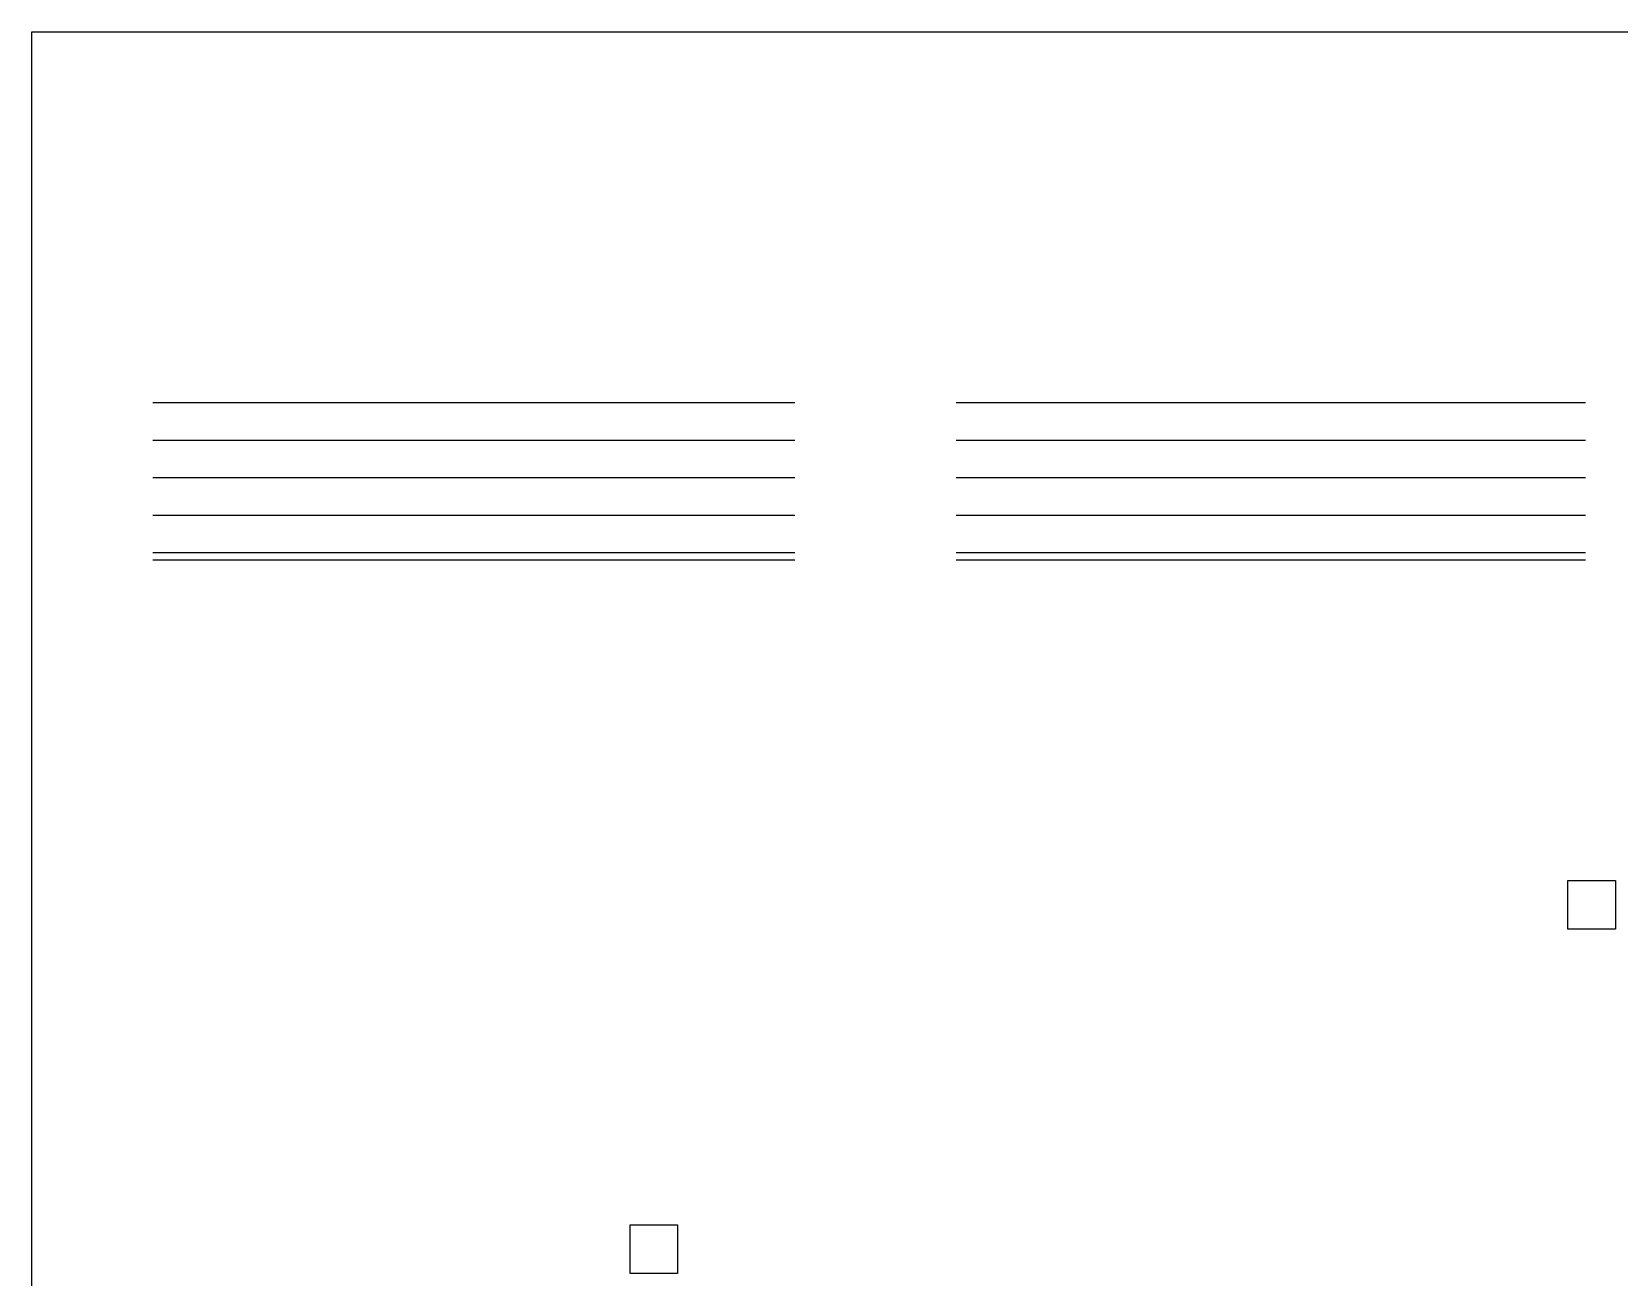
# Model space of a CAD drawing. Header units: metres. Extents: x -1441 to -394, y -133 to 518.
# Drawn here: x -635.6 to -506.5, y -24.4 to 76.9 of the extents above; entities that cross this region are included whole.
import ezdxf

# ---------------------------------------------------------------- set-up
doc = ezdxf.new("R2010")
doc.units = ezdxf.units.M
doc.header["$LTSCALE"] = 25.4
doc.layers.get('0').update_dxf_attribs({"linetype": 'CONTINUOUS'})

msp = doc.modelspace()

# ---------------------------------------------------------------- linework, layer by layer
at = {"color": 8}
for p, q in [((-625.766, 46.739), (-573.54, 46.739)), ((-560.408, 46.739), (-509.217, 46.739)), ((-625.766, 43.689), (-573.54, 43.689)), ((-560.408, 43.689), (-509.217, 43.689)), ((-625.766, 40.639), (-573.54, 40.639)), ((-560.408, 40.639), (-509.217, 40.639)), ((-625.766, 37.589), (-573.54, 37.589)), ((-560.408, 37.589), (-509.217, 37.589)), ((-625.766, 34.539), (-573.54, 34.539)), ((-625.766, 33.939), (-573.54, 33.939)), ((-560.408, 34.539), (-509.217, 34.539)), ((-560.408, 33.939), (-509.217, 33.939))]:
    msp.add_line(p, q, dxfattribs=at)
for points in [[(-635.608, 76.9), (-394.327, 76.9), (-394.327, -132.924), (-635.608, -132.924)], [(-506.787, 3.926), (-510.641, 3.926), (-510.641, 7.865), (-506.787, 7.865)], [(-583.074, -24.076), (-586.927, -24.076), (-586.927, -20.137), (-583.074, -20.137)]]:
    msp.add_lwpolyline(points, close=True, dxfattribs=at)

doc.saveas('drawing.dxf')
